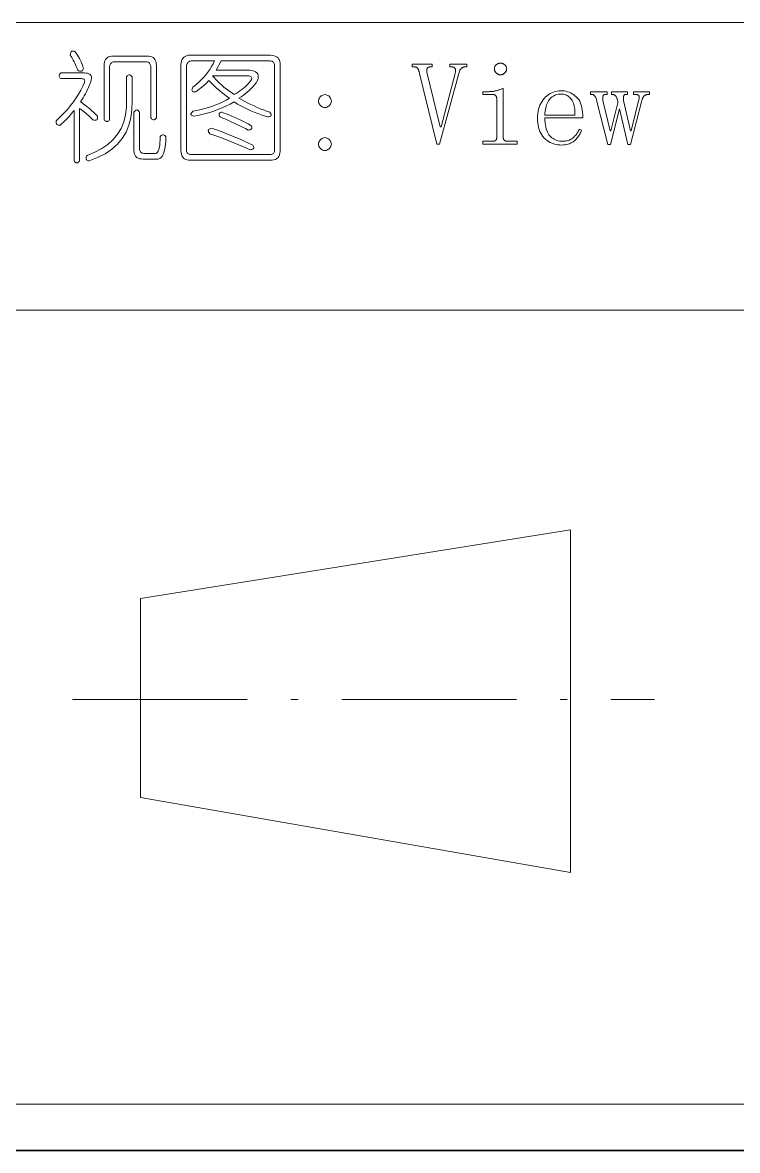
# Model space of a CAD drawing. Extents: x 1 to 297, y 1 to 210.
# Drawn here: x 165.25 to 182.7, y 1.35 to 28.9 of the extents above; entities that cross this region are included whole.
import ezdxf

# ---------------------------------------------------------------- set-up
doc = ezdxf.new("R2010")
doc.units = 0
doc.linetypes.add('DASHDOT', pattern=[18.5, 12, -3, 0.5, -3])

msp = doc.modelspace()

# ---------------------------------------------------------------- linework, layer by layer
at = {"color": 7, "lineweight": 13}
for p, q in [((1.319, 28.902), (196.771, 28.902)), ((35.177, 21.874), (196.771, 21.874)), ((1.319, 2.481), (196.771, 2.481))]:
    msp.add_line(p, q, dxfattribs=at)
at = {"color": 7, "lineweight": 13, "ltscale": 0.265912}
msp.add_line((168.125, 14.837), (178.63, 16.509), dxfattribs=at)
at = {"color": 7, "lineweight": 13, "ltscale": 0.209078}
msp.add_line((178.63, 16.509), (178.63, 8.146), dxfattribs=at)
at = {"color": 7, "lineweight": 13, "ltscale": 0.121645}
msp.add_line((168.125, 14.837), (168.125, 9.971), dxfattribs=at)
at = {"color": 7, "linetype": 'DASHDOT', "lineweight": 13, "ltscale": 0.355199}
msp.add_line((166.472, 12.368), (180.68, 12.368), dxfattribs=at)
at = {"color": 7, "lineweight": 13, "ltscale": 0.266536}
msp.add_line((168.125, 9.971), (178.63, 8.146), dxfattribs=at)
at = {"color": 7, "lineweight": 35}
msp.add_line((0.623, 1.354), (296.685, 1.354), dxfattribs=at)
at = {"color": 7, "lineweight": 13}
for points in [[(166.735, 27.785), (166.729, 27.764), (166.722, 27.747), (166.713, 27.733), (166.702, 27.723), (166.689, 27.717), (166.674, 27.714), (166.658, 27.715), (166.64, 27.719), (166.619, 27.727), (166.598, 27.739), (166.579, 27.784), (166.561, 27.827), (166.543, 27.868), (166.524, 27.908), (166.506, 27.945), (166.488, 27.981), (166.47, 28.015), (166.451, 28.047), (166.433, 28.077), (166.415, 28.105), (166.416, 28.131), (166.419, 28.153), (166.425, 28.171), (166.433, 28.186), (166.443, 28.197), (166.456, 28.204), (166.471, 28.207), (166.488, 28.207), (166.507, 28.204), (166.529, 28.197), (166.56, 28.151), (166.588, 28.107), (166.615, 28.063), (166.639, 28.021), (166.66, 27.979), (166.68, 27.939), (166.697, 27.899), (166.712, 27.86), (166.724, 27.822)], [(169.34, 28.105), (171.306, 28.105), (171.354, 28.099), (171.396, 28.089), (171.432, 28.075), (171.463, 28.058), (171.489, 28.037), (171.509, 28.012), (171.524, 27.983), (171.533, 27.951), (171.536, 27.916), (171.535, 27.877), (171.535, 25.819), (171.536, 25.763), (171.532, 25.713), (171.522, 25.67), (171.505, 25.633), (171.483, 25.602), (171.455, 25.578), (171.421, 25.56), (171.381, 25.549), (171.335, 25.544), (171.283, 25.545), (169.34, 25.545), (169.301, 25.543), (169.265, 25.547), (169.233, 25.556), (169.205, 25.571), (169.18, 25.591), (169.159, 25.616), (169.142, 25.647), (169.128, 25.684), (169.118, 25.726), (169.112, 25.774), (169.112, 27.877), (169.118, 27.92), (169.128, 27.959), (169.142, 27.993), (169.159, 28.023), (169.18, 28.048), (169.205, 28.069), (169.233, 28.085), (169.265, 28.096), (169.301, 28.103)], [(167.466, 28.082), (168.289, 28.082), (168.332, 28.08), (168.371, 28.073), (168.406, 28.062), (168.435, 28.046), (168.46, 28.025), (168.481, 28), (168.497, 27.97), (168.508, 27.936), (168.515, 27.897), (168.518, 27.854), (168.518, 26.574), (168.504, 26.557), (168.49, 26.544), (168.476, 26.535), (168.463, 26.53), (168.449, 26.528), (168.435, 26.53), (168.422, 26.535), (168.408, 26.544), (168.394, 26.557), (168.38, 26.574), (168.38, 27.808), (168.379, 27.834), (168.375, 27.857), (168.368, 27.878), (168.358, 27.896), (168.346, 27.911), (168.331, 27.923), (168.313, 27.933), (168.293, 27.94), (168.269, 27.944), (168.243, 27.945), (167.512, 27.945), (167.486, 27.944), (167.462, 27.94), (167.442, 27.933), (167.424, 27.923), (167.409, 27.911), (167.397, 27.896), (167.387, 27.878), (167.38, 27.857), (167.376, 27.834), (167.375, 27.808), (167.375, 26.528), (167.361, 26.511), (167.347, 26.499), (167.334, 26.49), (167.32, 26.484), (167.306, 26.482), (167.292, 26.484), (167.279, 26.49), (167.265, 26.499), (167.251, 26.511), (167.238, 26.528), (167.238, 27.854), (167.24, 27.897), (167.247, 27.936), (167.258, 27.97), (167.274, 28), (167.295, 28.025), (167.32, 28.046), (167.35, 28.062), (167.384, 28.073), (167.423, 28.08)], [(169.935, 27.968), (169.386, 27.968), (169.364, 27.967), (169.344, 27.962), (169.326, 27.956), (169.309, 27.946), (169.295, 27.934), (169.282, 27.919), (169.271, 27.901), (169.262, 27.88), (169.254, 27.857), (169.249, 27.831), (169.249, 25.819), (169.25, 25.789), (169.254, 25.763), (169.261, 25.74), (169.271, 25.721), (169.283, 25.705), (169.298, 25.693), (169.316, 25.685), (169.337, 25.68), (169.36, 25.679), (169.386, 25.682), (171.26, 25.682), (171.291, 25.679), (171.317, 25.68), (171.34, 25.685), (171.359, 25.693), (171.375, 25.705), (171.387, 25.721), (171.395, 25.74), (171.399, 25.763), (171.4, 25.789), (171.398, 25.819), (171.398, 27.831), (171.4, 27.857), (171.399, 27.88), (171.395, 27.901), (171.387, 27.919), (171.375, 27.934), (171.359, 27.946), (171.34, 27.956), (171.317, 27.962), (171.291, 27.967), (171.26, 27.968), (170.095, 27.968), (169.98, 27.739), (170.735, 27.739), (170.799, 27.737), (170.854, 27.729), (170.901, 27.717), (170.939, 27.699), (170.969, 27.677), (170.99, 27.649), (171.002, 27.616), (171.005, 27.578), (171, 27.536), (170.986, 27.488), (170.949, 27.434), (170.909, 27.383), (170.868, 27.334), (170.825, 27.287), (170.78, 27.242), (170.734, 27.2), (170.685, 27.16), (170.635, 27.122), (170.583, 27.087), (170.529, 27.054), (170.602, 27.013), (170.676, 26.974), (170.75, 26.936), (170.825, 26.9), (170.9, 26.865), (170.976, 26.831), (171.052, 26.799), (171.129, 26.768), (171.206, 26.739), (171.283, 26.711), (171.299, 26.693), (171.311, 26.677), (171.318, 26.662), (171.32, 26.649), (171.318, 26.637), (171.311, 26.626), (171.299, 26.616), (171.283, 26.608), (171.263, 26.602), (171.238, 26.597), (171.155, 26.621), (171.073, 26.648), (170.991, 26.677), (170.908, 26.71), (170.826, 26.745), (170.744, 26.783), (170.662, 26.824), (170.579, 26.867), (170.497, 26.913), (170.415, 26.962), (170.314, 26.909), (170.214, 26.861), (170.115, 26.816), (170.016, 26.776), (169.918, 26.739), (169.819, 26.707), (169.722, 26.679), (169.625, 26.655), (169.528, 26.635), (169.432, 26.619), (169.407, 26.625), (169.387, 26.631), (169.372, 26.639), (169.362, 26.649), (169.358, 26.659), (169.358, 26.671), (169.363, 26.685), (169.373, 26.7), (169.389, 26.716), (169.409, 26.734), (169.508, 26.753), (169.606, 26.776), (169.7, 26.801), (169.793, 26.829), (169.883, 26.859), (169.971, 26.893), (170.057, 26.929), (170.14, 26.968), (170.222, 27.009), (170.3, 27.054), (170.238, 27.099), (170.178, 27.144), (170.121, 27.189), (170.066, 27.233), (170.015, 27.277), (169.966, 27.32), (169.92, 27.362), (169.876, 27.405), (169.835, 27.447), (169.798, 27.488), (169.774, 27.461), (169.748, 27.433), (169.721, 27.406), (169.691, 27.378), (169.66, 27.351), (169.627, 27.323), (169.593, 27.296), (169.556, 27.269), (169.518, 27.241), (169.478, 27.214), (169.452, 27.211), (169.431, 27.211), (169.414, 27.214), (169.401, 27.221), (169.392, 27.231), (169.387, 27.244), (169.386, 27.26), (169.39, 27.279), (169.397, 27.302), (169.409, 27.328), (169.48, 27.384), (169.547, 27.441), (169.61, 27.501), (169.669, 27.562), (169.723, 27.625), (169.774, 27.69), (169.82, 27.757), (169.862, 27.825), (169.901, 27.896)], [(175.683, 27.819), (175.683, 27.888), (176.095, 27.888), (176.095, 27.819), (176.049, 27.819), (176.04, 27.819), (176.031, 27.818), (176.022, 27.816), (176.013, 27.814), (176.005, 27.811), (175.996, 27.807), (175.988, 27.803), (175.979, 27.797), (175.971, 27.792), (175.963, 27.785), (175.955, 27.778), (175.948, 27.769), (175.941, 27.759), (175.934, 27.749), (175.928, 27.737), (175.921, 27.723), (175.916, 27.709), (175.91, 27.694), (175.905, 27.677), (175.9, 27.659), (175.432, 25.934), (175.363, 25.934), (174.94, 27.659), (174.938, 27.675), (174.935, 27.69), (174.932, 27.704), (174.928, 27.717), (174.925, 27.729), (174.92, 27.741), (174.916, 27.752), (174.911, 27.762), (174.906, 27.771), (174.9, 27.779), (174.894, 27.787), (174.888, 27.794), (174.881, 27.8), (174.873, 27.805), (174.865, 27.809), (174.856, 27.813), (174.846, 27.816), (174.836, 27.818), (174.826, 27.819), (174.815, 27.819), (174.758, 27.819), (174.758, 27.888), (175.249, 27.888), (175.249, 27.819), (175.203, 27.819), (175.192, 27.819), (175.182, 27.818), (175.173, 27.816), (175.164, 27.814), (175.156, 27.811), (175.149, 27.807), (175.143, 27.803), (175.137, 27.797), (175.133, 27.792), (175.129, 27.785), (175.126, 27.778), (175.123, 27.77), (175.121, 27.762), (175.12, 27.754), (175.119, 27.745), (175.119, 27.736), (175.119, 27.726), (175.12, 27.716), (175.121, 27.705), (175.123, 27.694), (175.443, 26.357), (175.466, 26.357), (175.809, 27.659), (175.813, 27.675), (175.816, 27.69), (175.819, 27.704), (175.82, 27.717), (175.82, 27.729), (175.82, 27.741), (175.819, 27.752), (175.816, 27.762), (175.813, 27.771), (175.809, 27.779), (175.804, 27.787), (175.798, 27.794), (175.791, 27.8), (175.783, 27.805), (175.775, 27.809), (175.765, 27.813), (175.755, 27.816), (175.743, 27.818), (175.731, 27.819), (175.718, 27.819)], [(176.918, 27.911), (176.929, 27.91), (176.94, 27.909), (176.951, 27.907), (176.961, 27.904), (176.972, 27.901), (176.982, 27.896), (176.992, 27.891), (177.002, 27.885), (177.011, 27.878), (177.02, 27.871), (177.029, 27.863), (177.037, 27.854), (177.044, 27.845), (177.05, 27.836), (177.055, 27.827), (177.059, 27.817), (177.062, 27.806), (177.064, 27.796), (177.066, 27.785), (177.066, 27.774), (177.066, 27.762), (177.064, 27.751), (177.062, 27.74), (177.059, 27.73), (177.055, 27.719), (177.05, 27.709), (177.044, 27.699), (177.037, 27.69), (177.029, 27.68), (177.02, 27.671), (177.011, 27.662), (177.002, 27.654), (176.992, 27.647), (176.982, 27.642), (176.972, 27.637), (176.961, 27.632), (176.951, 27.629), (176.94, 27.627), (176.929, 27.626), (176.918, 27.625), (176.906, 27.626), (176.895, 27.627), (176.884, 27.629), (176.874, 27.632), (176.863, 27.637), (176.853, 27.642), (176.843, 27.647), (176.833, 27.654), (176.824, 27.662), (176.815, 27.671), (176.806, 27.68), (176.798, 27.69), (176.791, 27.699), (176.785, 27.709), (176.78, 27.719), (176.776, 27.73), (176.773, 27.74), (176.771, 27.751), (176.769, 27.762), (176.769, 27.774), (176.769, 27.785), (176.771, 27.796), (176.773, 27.806), (176.776, 27.817), (176.78, 27.827), (176.785, 27.836), (176.791, 27.845), (176.798, 27.854), (176.806, 27.863), (176.815, 27.871), (176.824, 27.878), (176.833, 27.885), (176.843, 27.891), (176.853, 27.896), (176.863, 27.901), (176.874, 27.904), (176.884, 27.907), (176.895, 27.909), (176.906, 27.91)], [(166.643, 26.802), (166.643, 25.522), (166.63, 25.506), (166.616, 25.493), (166.602, 25.484), (166.588, 25.478), (166.575, 25.477), (166.561, 25.478), (166.547, 25.484), (166.534, 25.493), (166.52, 25.506), (166.506, 25.522), (166.506, 26.757), (166.478, 26.72), (166.448, 26.683), (166.418, 26.647), (166.385, 26.61), (166.352, 26.574), (166.317, 26.537), (166.28, 26.501), (166.243, 26.464), (166.204, 26.427), (166.163, 26.391), (166.142, 26.392), (166.123, 26.395), (166.107, 26.401), (166.094, 26.409), (166.083, 26.419), (166.075, 26.432), (166.07, 26.447), (166.068, 26.464), (166.069, 26.483), (166.072, 26.505), (166.169, 26.597), (166.26, 26.689), (166.345, 26.781), (166.423, 26.874), (166.495, 26.968), (166.56, 27.062), (166.619, 27.156), (166.672, 27.251), (166.718, 27.346), (166.758, 27.442), (166.765, 27.46), (166.768, 27.475), (166.768, 27.489), (166.765, 27.501), (166.758, 27.511), (166.747, 27.519), (166.732, 27.525), (166.714, 27.53), (166.692, 27.533), (166.666, 27.534), (166.186, 27.534), (166.17, 27.547), (166.157, 27.561), (166.148, 27.575), (166.142, 27.589), (166.14, 27.602), (166.142, 27.616), (166.148, 27.63), (166.157, 27.643), (166.17, 27.657), (166.186, 27.671), (166.758, 27.671), (166.8, 27.669), (166.837, 27.663), (166.868, 27.652), (166.893, 27.638), (166.912, 27.619), (166.925, 27.597), (166.932, 27.57), (166.933, 27.539), (166.928, 27.504), (166.918, 27.465), (166.899, 27.415), (166.878, 27.365), (166.856, 27.314), (166.833, 27.264), (166.809, 27.214), (166.783, 27.163), (166.756, 27.113), (166.727, 27.063), (166.697, 27.013), (166.666, 26.962), (166.703, 26.938), (166.741, 26.912), (166.78, 26.883), (166.82, 26.853), (166.86, 26.819), (166.902, 26.784), (166.944, 26.746), (166.988, 26.706), (167.032, 26.664), (167.078, 26.619), (167.08, 26.594), (167.08, 26.572), (167.077, 26.554), (167.07, 26.539), (167.06, 26.528), (167.047, 26.521), (167.031, 26.517), (167.012, 26.517), (166.989, 26.521), (166.963, 26.528), (166.927, 26.564), (166.892, 26.597), (166.858, 26.629), (166.824, 26.66), (166.792, 26.688), (166.76, 26.714), (166.73, 26.739), (166.7, 26.762), (166.671, 26.783)], [(167.786, 27.579), (167.8, 27.596), (167.814, 27.609), (167.827, 27.618), (167.841, 27.623), (167.855, 27.625), (167.868, 27.623), (167.882, 27.618), (167.896, 27.609), (167.91, 27.596), (167.923, 27.579), (167.923, 26.985), (167.921, 26.773), (167.896, 26.575), (167.848, 26.393), (167.777, 26.224), (167.683, 26.071), (167.567, 25.932), (167.427, 25.807), (167.265, 25.698), (167.08, 25.603), (166.872, 25.522), (166.851, 25.528), (166.833, 25.535), (166.82, 25.544), (166.81, 25.555), (166.803, 25.568), (166.8, 25.583), (166.801, 25.599), (166.806, 25.617), (166.814, 25.637), (166.826, 25.659), (167.017, 25.735), (167.186, 25.824), (167.335, 25.927), (167.462, 26.043), (167.569, 26.174), (167.654, 26.318), (167.719, 26.475), (167.762, 26.647), (167.785, 26.832), (167.786, 27.031)], [(170.712, 27.602), (169.889, 27.602), (169.927, 27.557), (169.968, 27.511), (170.013, 27.465), (170.061, 27.419), (170.112, 27.374), (170.166, 27.328), (170.223, 27.282), (170.284, 27.237), (170.348, 27.191), (170.415, 27.145), (170.464, 27.173), (170.512, 27.203), (170.557, 27.234), (170.601, 27.266), (170.643, 27.299), (170.683, 27.334), (170.722, 27.371), (170.758, 27.408), (170.793, 27.447), (170.826, 27.488), (170.837, 27.51), (170.843, 27.529), (170.845, 27.546), (170.841, 27.561), (170.832, 27.574), (170.818, 27.584), (170.799, 27.592), (170.775, 27.598), (170.746, 27.601)], [(176.826, 27.042), (176.826, 27.051), (176.825, 27.06), (176.824, 27.068), (176.822, 27.076), (176.82, 27.084), (176.818, 27.091), (176.815, 27.098), (176.811, 27.104), (176.808, 27.111), (176.803, 27.117), (176.798, 27.122), (176.793, 27.127), (176.786, 27.131), (176.779, 27.135), (176.772, 27.138), (176.763, 27.141), (176.754, 27.143), (176.745, 27.144), (176.734, 27.145), (176.723, 27.145), (176.483, 27.145), (176.483, 27.214), (176.598, 27.214), (176.618, 27.214), (176.638, 27.214), (176.658, 27.215), (176.678, 27.216), (176.698, 27.218), (176.717, 27.22), (176.736, 27.222), (176.755, 27.225), (176.773, 27.228), (176.792, 27.231), (176.81, 27.235), (176.828, 27.239), (176.846, 27.244), (176.863, 27.249), (176.88, 27.255), (176.897, 27.262), (176.914, 27.269), (176.931, 27.277), (176.947, 27.285), (176.963, 27.294), (176.986, 27.294), (176.986, 26.094), (176.986, 26.085), (176.987, 26.076), (176.989, 26.068), (176.991, 26.061), (176.993, 26.054), (176.996, 26.047), (177, 26.041), (177.004, 26.035), (177.009, 26.03), (177.015, 26.025), (177.021, 26.021), (177.027, 26.017), (177.033, 26.013), (177.04, 26.01), (177.048, 26.008), (177.055, 26.006), (177.063, 26.004), (177.071, 26.003), (177.08, 26.002), (177.089, 26.002), (177.329, 26.002), (177.329, 25.934), (176.483, 25.934), (176.483, 26.002), (176.723, 26.002), (176.734, 26.002), (176.745, 26.003), (176.754, 26.004), (176.763, 26.006), (176.772, 26.008), (176.779, 26.01), (176.786, 26.013), (176.793, 26.017), (176.798, 26.021), (176.803, 26.025), (176.808, 26.03), (176.811, 26.035), (176.815, 26.041), (176.818, 26.047), (176.82, 26.054), (176.822, 26.061), (176.824, 26.068), (176.825, 26.076), (176.826, 26.085), (176.826, 26.094)], [(172.632, 27.145), (172.658, 27.139), (172.682, 27.131), (172.704, 27.121), (172.723, 27.109), (172.74, 27.094), (172.755, 27.077), (172.768, 27.057), (172.778, 27.035), (172.786, 27.011), (172.792, 26.985), (172.786, 26.959), (172.778, 26.935), (172.768, 26.913), (172.755, 26.894), (172.74, 26.877), (172.723, 26.862), (172.704, 26.849), (172.682, 26.839), (172.658, 26.831), (172.632, 26.825), (172.606, 26.831), (172.582, 26.839), (172.56, 26.849), (172.54, 26.862), (172.523, 26.877), (172.508, 26.894), (172.496, 26.913), (172.486, 26.935), (172.478, 26.959), (172.472, 26.985), (172.478, 27.011), (172.486, 27.035), (172.496, 27.057), (172.508, 27.077), (172.523, 27.094), (172.54, 27.109), (172.56, 27.121), (172.582, 27.131), (172.606, 27.139)], [(178.003, 26.574), (178.004, 26.514), (178.008, 26.457), (178.014, 26.404), (178.022, 26.355), (178.033, 26.309), (178.046, 26.267), (178.062, 26.228), (178.08, 26.193), (178.1, 26.162), (178.123, 26.134), (178.148, 26.109), (178.174, 26.086), (178.202, 26.067), (178.231, 26.05), (178.262, 26.035), (178.294, 26.023), (178.328, 26.014), (178.363, 26.007), (178.399, 26.004), (178.438, 26.002), (178.467, 26.003), (178.495, 26.006), (178.523, 26.01), (178.549, 26.016), (178.575, 26.024), (178.599, 26.033), (178.623, 26.044), (178.646, 26.057), (178.668, 26.072), (178.689, 26.088), (178.709, 26.105), (178.728, 26.124), (178.746, 26.143), (178.762, 26.163), (178.778, 26.184), (178.792, 26.205), (178.805, 26.228), (178.817, 26.251), (178.828, 26.275), (178.838, 26.299), (178.895, 26.277), (178.887, 26.251), (178.878, 26.226), (178.866, 26.202), (178.854, 26.177), (178.839, 26.152), (178.823, 26.128), (178.805, 26.103), (178.785, 26.079), (178.764, 26.055), (178.74, 26.031), (178.716, 26.008), (178.689, 25.988), (178.661, 25.97), (178.631, 25.954), (178.599, 25.941), (178.566, 25.93), (178.53, 25.922), (178.494, 25.916), (178.455, 25.912), (178.415, 25.911), (178.363, 25.913), (178.313, 25.918), (178.266, 25.926), (178.22, 25.938), (178.176, 25.954), (178.134, 25.973), (178.094, 25.995), (178.056, 26.021), (178.02, 26.05), (177.986, 26.082), (177.955, 26.118), (177.926, 26.157), (177.902, 26.198), (177.88, 26.243), (177.862, 26.291), (177.847, 26.341), (177.835, 26.395), (177.827, 26.452), (177.822, 26.511), (177.82, 26.574), (177.822, 26.63), (177.827, 26.684), (177.835, 26.736), (177.847, 26.787), (177.862, 26.835), (177.88, 26.882), (177.902, 26.926), (177.926, 26.969), (177.955, 27.009), (177.986, 27.048), (178.02, 27.084), (178.055, 27.116), (178.092, 27.144), (178.131, 27.169), (178.17, 27.189), (178.212, 27.206), (178.254, 27.22), (178.299, 27.229), (178.345, 27.235), (178.392, 27.237), (178.435, 27.235), (178.476, 27.231), (178.517, 27.223), (178.556, 27.213), (178.595, 27.199), (178.632, 27.183), (178.668, 27.164), (178.703, 27.141), (178.736, 27.116), (178.769, 27.088), (178.799, 27.056), (178.827, 27.02), (178.851, 26.979), (178.871, 26.934), (178.889, 26.885), (178.903, 26.831), (178.915, 26.774), (178.923, 26.711), (178.927, 26.645), (178.929, 26.574)], [(178.735, 26.642), (178.736, 26.691), (178.735, 26.738), (178.732, 26.782), (178.726, 26.824), (178.719, 26.864), (178.709, 26.901), (178.697, 26.935), (178.683, 26.968), (178.667, 26.998), (178.649, 27.025), (178.629, 27.05), (178.608, 27.072), (178.585, 27.092), (178.561, 27.109), (178.536, 27.124), (178.51, 27.135), (178.482, 27.145), (178.453, 27.151), (178.423, 27.155), (178.392, 27.157), (178.358, 27.155), (178.326, 27.151), (178.295, 27.144), (178.265, 27.135), (178.236, 27.122), (178.209, 27.107), (178.183, 27.089), (178.158, 27.069), (178.134, 27.045), (178.112, 27.019), (178.091, 26.991), (178.073, 26.96), (178.056, 26.928), (178.042, 26.893), (178.03, 26.857), (178.021, 26.818), (178.013, 26.777), (178.008, 26.734), (178.004, 26.689), (178.003, 26.642)], [(180.163, 27.214), (180.552, 27.214), (180.552, 27.145), (180.506, 27.145), (180.497, 27.145), (180.488, 27.144), (180.48, 27.142), (180.471, 27.14), (180.463, 27.137), (180.455, 27.133), (180.448, 27.128), (180.44, 27.123), (180.433, 27.117), (180.426, 27.111), (180.419, 27.103), (180.413, 27.095), (180.407, 27.086), (180.4, 27.076), (180.395, 27.065), (180.389, 27.053), (180.384, 27.04), (180.379, 27.027), (180.374, 27.012), (180.369, 26.997), (180.095, 25.922), (180.026, 25.922), (179.82, 26.791), (179.603, 25.922), (179.535, 25.922), (179.272, 26.974), (179.269, 26.989), (179.266, 27.004), (179.263, 27.019), (179.259, 27.032), (179.255, 27.045), (179.25, 27.057), (179.245, 27.069), (179.239, 27.08), (179.233, 27.09), (179.226, 27.099), (179.219, 27.108), (179.212, 27.116), (179.206, 27.123), (179.199, 27.129), (179.192, 27.134), (179.185, 27.138), (179.178, 27.141), (179.171, 27.143), (179.164, 27.145), (179.158, 27.145), (179.112, 27.145), (179.112, 27.214), (179.523, 27.214), (179.523, 27.145), (179.478, 27.145), (179.469, 27.145), (179.461, 27.143), (179.453, 27.141), (179.446, 27.139), (179.44, 27.135), (179.435, 27.131), (179.43, 27.125), (179.426, 27.119), (179.423, 27.113), (179.42, 27.105), (179.418, 27.097), (179.417, 27.088), (179.416, 27.079), (179.415, 27.069), (179.415, 27.058), (179.415, 27.047), (179.416, 27.035), (179.417, 27.023), (179.418, 27.01), (179.42, 26.997), (179.592, 26.254), (179.615, 26.254), (179.786, 26.939), (179.784, 26.959), (179.781, 26.978), (179.777, 26.996), (179.773, 27.013), (179.769, 27.029), (179.764, 27.044), (179.759, 27.058), (179.753, 27.071), (179.747, 27.083), (179.74, 27.094), (179.733, 27.103), (179.726, 27.112), (179.719, 27.12), (179.711, 27.127), (179.703, 27.132), (179.695, 27.137), (179.687, 27.14), (179.678, 27.143), (179.669, 27.145), (179.66, 27.145), (179.626, 27.145), (179.626, 27.214), (180.015, 27.214), (180.015, 27.145), (179.98, 27.145), (179.972, 27.145), (179.963, 27.143), (179.956, 27.141), (179.949, 27.139), (179.943, 27.135), (179.938, 27.131), (179.933, 27.125), (179.929, 27.119), (179.926, 27.113), (179.923, 27.105), (179.921, 27.097), (179.92, 27.088), (179.918, 27.079), (179.918, 27.069), (179.918, 27.058), (179.918, 27.047), (179.918, 27.035), (179.92, 27.023), (179.921, 27.01), (179.923, 26.997), (180.095, 26.254), (180.106, 26.254), (180.3, 27.054), (180.302, 27.063), (180.304, 27.071), (180.304, 27.079), (180.304, 27.087), (180.303, 27.094), (180.302, 27.1), (180.3, 27.106), (180.297, 27.112), (180.293, 27.117), (180.289, 27.122), (180.284, 27.127), (180.279, 27.13), (180.273, 27.134), (180.267, 27.137), (180.26, 27.139), (180.253, 27.141), (180.246, 27.143), (180.238, 27.144), (180.229, 27.145), (180.22, 27.145), (180.163, 27.145)], [(168.106, 26.711), (168.106, 25.819), (168.107, 25.798), (168.112, 25.778), (168.118, 25.761), (168.128, 25.746), (168.14, 25.734), (168.155, 25.723), (168.173, 25.715), (168.194, 25.71), (168.217, 25.706), (168.243, 25.705), (168.472, 25.705), (168.498, 25.705), (168.521, 25.714), (168.542, 25.733), (168.56, 25.76), (168.575, 25.797), (168.587, 25.842), (168.597, 25.897), (168.603, 25.961), (168.608, 26.034), (168.609, 26.117), (168.623, 26.133), (168.636, 26.146), (168.65, 26.155), (168.664, 26.16), (168.678, 26.162), (168.691, 26.16), (168.705, 26.155), (168.719, 26.146), (168.732, 26.133), (168.746, 26.117), (168.744, 26.008), (168.737, 25.912), (168.726, 25.827), (168.71, 25.754), (168.689, 25.694), (168.664, 25.645), (168.634, 25.608), (168.6, 25.583), (168.561, 25.569), (168.518, 25.568), (168.198, 25.568), (168.154, 25.57), (168.115, 25.576), (168.081, 25.586), (168.051, 25.601), (168.026, 25.619), (168.006, 25.642), (167.99, 25.669), (167.978, 25.7), (167.971, 25.735), (167.969, 25.774), (167.969, 26.711), (167.983, 26.731), (167.996, 26.747), (168.01, 26.759), (168.024, 26.766), (168.038, 26.768), (168.051, 26.766), (168.065, 26.759), (168.079, 26.747), (168.092, 26.731)], [(170.118, 26.711), (170.195, 26.683), (170.27, 26.654), (170.344, 26.624), (170.417, 26.594), (170.489, 26.562), (170.559, 26.53), (170.628, 26.496), (170.695, 26.462), (170.761, 26.427), (170.826, 26.391), (170.838, 26.369), (170.845, 26.35), (170.849, 26.333), (170.848, 26.318), (170.843, 26.305), (170.834, 26.295), (170.821, 26.287), (170.804, 26.281), (170.783, 26.278), (170.758, 26.277), (170.689, 26.313), (170.62, 26.348), (170.552, 26.382), (170.483, 26.415), (170.415, 26.448), (170.346, 26.479), (170.278, 26.51), (170.209, 26.54), (170.14, 26.569), (170.072, 26.597), (170.06, 26.618), (170.052, 26.638), (170.047, 26.655), (170.046, 26.67), (170.049, 26.682), (170.055, 26.693), (170.065, 26.701), (170.079, 26.706), (170.096, 26.71)], [(170.872, 25.911), (170.883, 25.889), (170.891, 25.87), (170.894, 25.853), (170.894, 25.838), (170.889, 25.825), (170.88, 25.815), (170.867, 25.807), (170.85, 25.801), (170.829, 25.798), (170.803, 25.797), (170.703, 25.842), (170.603, 25.885), (170.504, 25.927), (170.405, 25.968), (170.306, 26.008), (170.208, 26.046), (170.11, 26.083), (170.013, 26.118), (169.917, 26.152), (169.82, 26.185), (169.804, 26.207), (169.793, 26.227), (169.786, 26.245), (169.784, 26.262), (169.786, 26.277), (169.793, 26.289), (169.804, 26.3), (169.82, 26.309), (169.841, 26.317), (169.866, 26.322), (169.963, 26.289), (170.06, 26.255), (170.158, 26.218), (170.257, 26.18), (170.358, 26.139), (170.459, 26.097), (170.56, 26.053), (170.663, 26.008), (170.767, 25.96)], [(172.632, 26.094), (172.658, 26.088), (172.682, 26.08), (172.704, 26.07), (172.723, 26.057), (172.74, 26.042), (172.755, 26.025), (172.768, 26.006), (172.778, 25.984), (172.786, 25.96), (172.792, 25.934), (172.786, 25.907), (172.778, 25.883), (172.768, 25.862), (172.755, 25.842), (172.74, 25.825), (172.723, 25.81), (172.704, 25.798), (172.682, 25.787), (172.658, 25.779), (172.632, 25.774), (172.606, 25.779), (172.582, 25.787), (172.56, 25.798), (172.54, 25.81), (172.523, 25.825), (172.508, 25.842), (172.496, 25.862), (172.486, 25.883), (172.478, 25.907), (172.472, 25.934), (172.478, 25.96), (172.486, 25.984), (172.496, 26.006), (172.508, 26.025), (172.523, 26.042), (172.54, 26.057), (172.56, 26.07), (172.582, 26.08), (172.606, 26.088)]]:
    msp.add_lwpolyline(points, close=True, dxfattribs=at)

doc.saveas('drawing.dxf')
